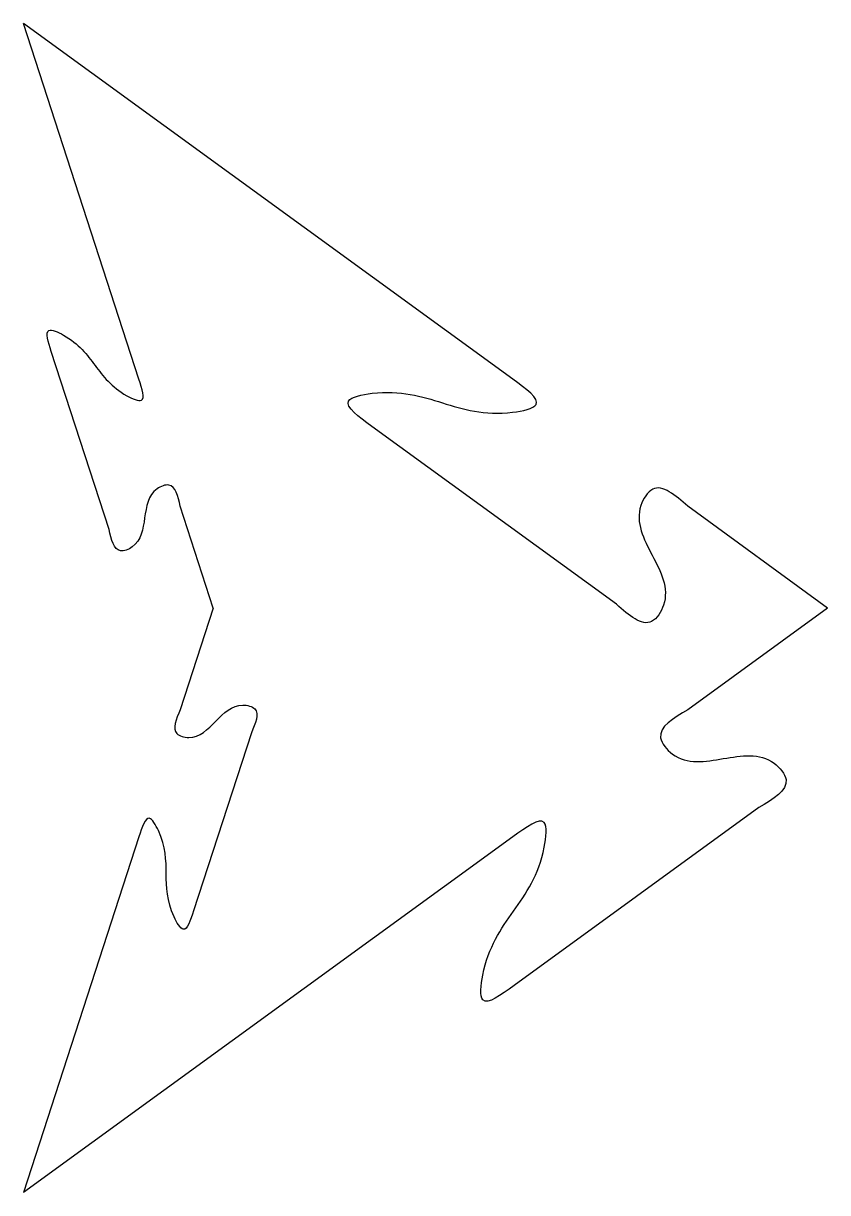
# Model space of a CAD drawing. Extents: x 2.1 to 51.4, y 221.5 to 293.
import ezdxf

# ---------------------------------------------------------------- set-up
doc = ezdxf.new("R2010")
doc.units = 0
doc.layers.get('0').update_dxf_attribs({"linetype": 'CONTINUOUS'})

msp = doc.modelspace()

# ---------------------------------------------------------------- linework, layer by layer
at = {"color": 7}
for points in [[(9.2233, 271.229001), (2.148974, 293.001548)], [(32.116306, 271.229001), (2.148974, 293.001548)], [(7.395338, 262.038226), (3.858177, 272.924504)], [(38.464425, 257.459625), (23.480756, 268.3459)], [(13.771085, 257.232366), (11.749851, 263.453093)], [(51.381031, 257.232366), (42.818932, 263.453093)], [(13.771085, 257.232366), (11.749851, 251.011639)], [(51.381031, 257.232366), (42.818932, 251.011639)], [(16.104355, 249.596774), (12.567194, 238.710498)], [(47.173439, 245.018173), (32.189768, 234.1319)], [(9.2233, 243.235731), (2.148974, 221.463186)], [(32.116306, 243.235731), (2.148974, 221.463186)]]:
    msp.add_lwpolyline(points, dxfattribs=at)
at = {"color": 1}
for points, knots in [([(3.857941, 272.924274), (3.665761, 273.514127), (3.334632, 274.530453), (5.385707, 273.622489), (6.54055, 272.076505), (7.695475, 270.530631), (9.746612, 269.622645), (9.415394, 270.63897), (9.223162, 271.228824)], [0, 0, 0, 0, 1.297049, 2.234838, 4.917444, 7.600135, 8.537924, 9.834986, 9.834986, 9.834986, 9.834986]), ([(23.480499, 268.34566), (22.66796, 268.93498), (21.267901, 269.950418), (24.816424, 270.712582), (26.529308, 270.181149), (27.798499, 269.787374)], [0, 0, 0, 0, 2.098619, 3.616061, 7.95672, 7.95672, 7.95672, 7.95672]), ([(11.749668, 263.452985), (11.612635, 264.071343), (11.404734, 265.009484), (9.817348, 264.393408), (9.572403, 262.745553), (9.327542, 261.097654), (7.740236, 260.481626), (7.532247, 261.419692), (7.395156, 262.037993)], [0, 0, 0, 0, 1.475602, 2.238709, 4.170201, 6.101539, 6.864646, 8.340199, 8.340199, 8.340199, 8.340199]), ([(42.818895, 263.452985), (42.051374, 264.132079), (40.886956, 265.162343), (39.394859, 262.846324), (40.641709, 260.45631), (41.888238, 258.066289), (40.3963, 255.750194), (39.231875, 256.780371), (38.464383, 257.459379)], [0, 0, 0, 0, 2.387681, 3.622387, 6.747469, 9.872555, 11.107332, 13.494843, 13.494843, 13.494843, 13.494843]), ([(11.749668, 251.011483), (11.497135, 250.430658), (11.114008, 249.54947), (12.760246, 249.114738), (13.926961, 250.304052), (15.093634, 251.49319), (16.739952, 251.058687), (16.356755, 250.177541), (16.104181, 249.596756)], [0, 0, 0, 0, 1.475644, 2.238751, 4.170082, 6.101529, 6.864609, 8.340124, 8.340124, 8.340124, 8.340124]), ([(42.818895, 251.011483), (41.935851, 250.491388), (40.596169, 249.702342), (42.337822, 247.567608), (44.996122, 248.014861), (47.65438, 248.46185), (49.395991, 246.32722), (48.056382, 245.538204), (47.173407, 245.018141)], [0, 0, 0, 0, 2.387667, 3.622372, 6.74751, 9.872542, 11.107247, 13.494748, 13.494748, 13.494748, 13.494748]), ([(12.566966, 238.710475), (12.375809, 238.12028), (12.04645, 237.103388), (10.920767, 239.04349), (10.895027, 240.972966), (10.869459, 242.902455), (9.743834, 244.842725), (9.414373, 243.825828), (9.223162, 243.235643)], [0, 0, 0, 0, 1.297027, 2.234751, 4.917335, 7.600042, 8.537838, 9.834896, 9.834896, 9.834896, 9.834896]), ([(32.189524, 234.13186), (31.377981, 233.541148), (29.979665, 232.52333), (30.351556, 236.133646), (32.153016, 238.683709), (33.954405, 241.233899), (34.326088, 244.844177), (32.927778, 243.826359), (32.116235, 243.235643)], [0, 0, 0, 0, 2.098581, 3.615928, 7.956566, 12.297142, 13.814488, 15.913097, 15.913097, 15.913097, 15.913097])]:
    msp.add_open_spline(points, degree=3, knots=knots, dxfattribs=at)
at = {"color": 5}
msp.add_open_spline([(27.798499, 269.787374), (29.06764, 269.393553), (30.780438, 268.862064), (34.328859, 269.624105), (32.928799, 270.639507), (32.116235, 271.228824)], degree=3, knots=[0, 0, 0, 0, 4.340533, 5.857863, 7.956481, 7.956481, 7.956481, 7.956481], dxfattribs=at)

doc.saveas('drawing.dxf')
